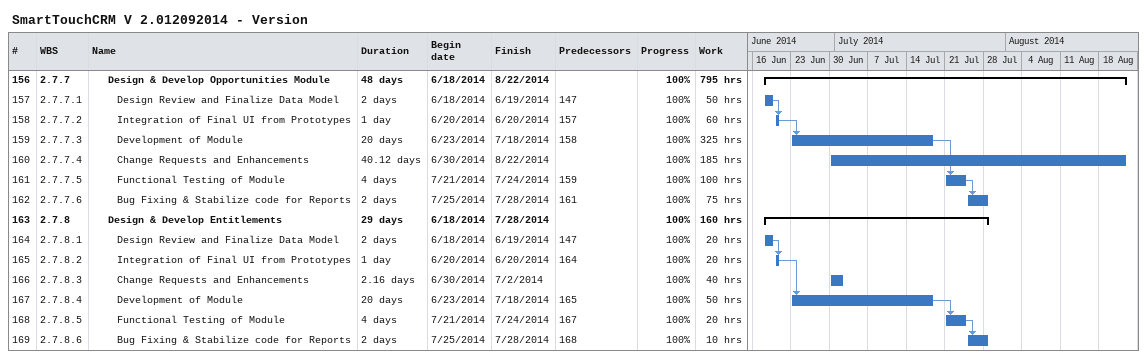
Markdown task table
SmartTouchCRM V 2.012092014 - Version

| ID | WBS | Task | Duration | Start | Finish | Predecessors | % complete | Work (h) |
|---|---|---|---|---|---|---|---|---|
| 156 | 2.7.7 | **Design & Develop Opportunities Module** | 48d | 2014-06-18 | 2014-08-22 |  | 100 | 795 |
| 157 | 2.7.7.1 | Design Review and Finalize Data Model | 2d | 2014-06-18 | 2014-06-19 | 147 | 100 | 50 |
| 158 | 2.7.7.2 | Integration of Final UI from Prototypes | 1d | 2014-06-20 | 2014-06-20 | 157 | 100 | 60 |
| 159 | 2.7.7.3 | Development of Module | 20d | 2014-06-23 | 2014-07-18 | 158 | 100 | 325 |
| 160 | 2.7.7.4 | Change Requests and Enhancements | 40.12d | 2014-06-30 | 2014-08-22 |  | 100 | 185 |
| 161 | 2.7.7.5 | Functional Testing of Module | 4d | 2014-07-21 | 2014-07-24 | 159 | 100 | 100 |
| 162 | 2.7.7.6 | Bug Fixing & Stabilize code for Reports | 2d | 2014-07-25 | 2014-07-28 | 161 | 100 | 75 |
| 163 | 2.7.8 | **Design & Develop Entitlements** | 29d | 2014-06-18 | 2014-07-28 |  | 100 | 160 |
| 164 | 2.7.8.1 | Design Review and Finalize Data Model | 2d | 2014-06-18 | 2014-06-19 | 147 | 100 | 20 |
| 165 | 2.7.8.2 | Integration of Final UI from Prototypes | 1d | 2014-06-20 | 2014-06-20 | 164 | 100 | 20 |
| 166 | 2.7.8.3 | Change Requests and Enhancements | 2.16d | 2014-06-30 | 2014-07-02 |  | 100 | 40 |
| 167 | 2.7.8.4 | Development of Module | 20d | 2014-06-23 | 2014-07-18 | 165 | 100 | 50 |
| 168 | 2.7.8.5 | Functional Testing of Module | 4d | 2014-07-21 | 2014-07-24 | 167 | 100 | 20 |
| 169 | 2.7.8.6 | Bug Fixing & Stabilize code for Reports | 2d | 2014-07-25 | 2014-07-28 | 168 | 100 | 10 |
